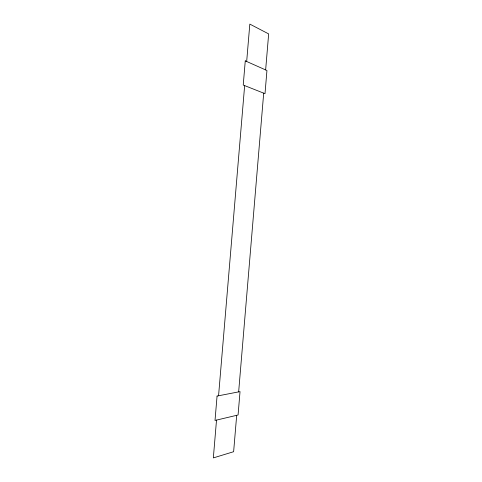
<?xml version="1.0" encoding="UTF-8"?>
<svg xmlns="http://www.w3.org/2000/svg" width="482" height="482" viewBox="0 0 482 482"><rect width="100%" height="100%" fill="white"/><g stroke="black" fill="none" stroke-linecap="round" stroke-linejoin="round"><path stroke-width="0.72" d="M216.514 420.099L213.339 457.9L233.631 451.712L236.686 415.309M218.563 395.77L244.651 85.603M246.676 61.491L249.821 24.1L268.661 33.909L265.642 69.926M238.65 391.884L263.696 93.153M217.069 396.059L215.014 420.455L238.072 414.984L240.03 391.613L217.069 396.059M245.266 60.865L243.235 85.043L265.004 93.671L266.944 70.505L245.266 60.865"/></g></svg>
